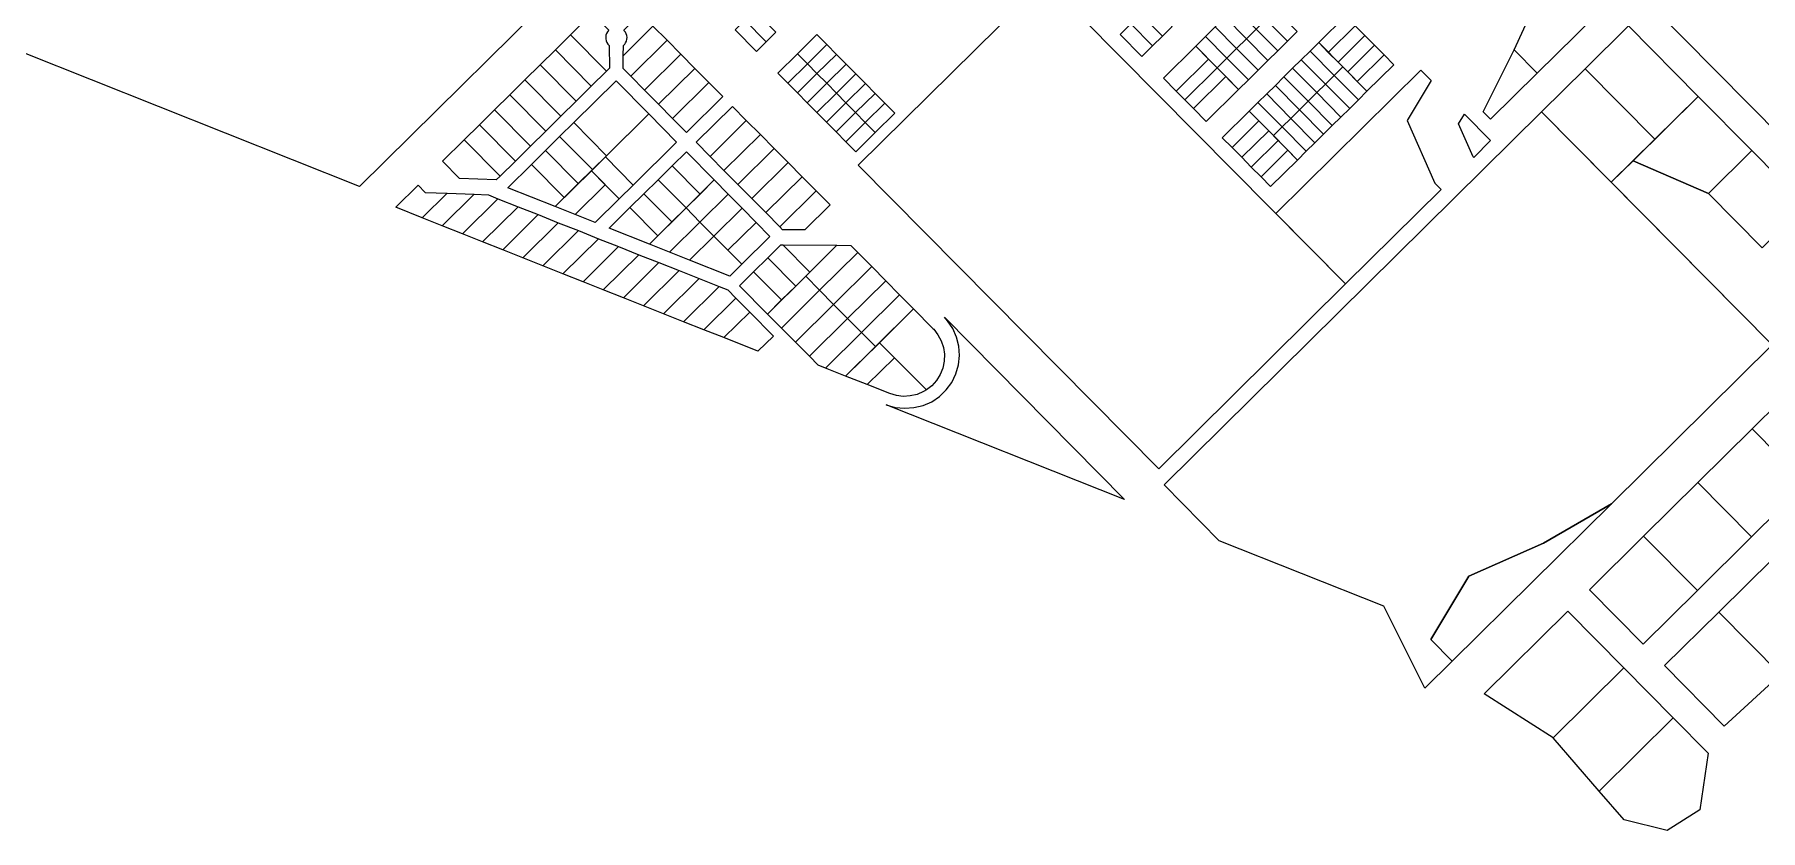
# Model space of a CAD drawing. Header units: metres. Extents: x 5590187 to 5598444, y 6961268 to 6971080.
# Drawn here: x 5594765 to 5595897, y 6965613 to 6966135 of the extents above; entities that cross this region are included whole.
import ezdxf

# ---------------------------------------------------------------- set-up
doc = ezdxf.new("R2010")
doc.units = ezdxf.units.M
doc.layers.add('zz_catastro_fontana', color=7, linetype='Continuous')

msp = doc.modelspace()

# ---------------------------------------------------------------- linework, layer by layer
at = {"layer": 'zz_catastro_fontana'}
for points in [[(5594826.9, 6966490), (5595129.3, 6966184.2), (5594978.3, 6966035), (5594714.7, 6966139.9), (5594595.1, 6966260.7), (5594826.9, 6966490)], [(5595935.8, 6966264.6), (5596087, 6966111.7), (5595975.5, 6966001.4), (5595824.3, 6966154.3), (5595935.8, 6966264.6)], [(5595800.9, 6966159.3), (5595750.3, 6966109.3), (5595735.3, 6966124.5), (5595766.9, 6966193.7), (5595800.9, 6966159.3)], [(5595427.8, 6966170.1), (5595624.7, 6965971), (5595502.2, 6965849.8), (5595305.3, 6966048.9), (5595427.8, 6966170.1)], [(5595141.7, 6966137.5), (5595141.6, 6966137.3), (5595140.8, 6966136.3), (5595140.2, 6966135.3), (5595139.9, 6966134.1), (5595139.7, 6966132.9), (5595139.7, 6966131.7), (5595140, 6966130.5), (5595140.4, 6966129.3), (5595141.1, 6966128.3), (5595141.9, 6966127.4), (5595142.1, 6966112.5), (5595140.2, 6966110.6), (5595116.6, 6966134.4), (5595130.8, 6966148.5), (5595141.7, 6966137.5)], [(5595151.6, 6966137.4), (5595162.7, 6966148.3), (5595170.7, 6966140.1), (5595151.1, 6966120.7), (5595151.3, 6966127.3), (5595152.2, 6966128.2), (5595152.8, 6966129.2), (5595153.3, 6966130.3), (5595153.6, 6966131.5), (5595153.7, 6966132.7), (5595153.5, 6966133.9), (5595153.2, 6966135.1), (5595152.6, 6966136.2), (5595151.9, 6966137.1), (5595151.6, 6966137.4)], [(5595230.9, 6966144.1), (5595237.3, 6966150.4), (5595251.3, 6966136.2), (5595244.9, 6966129.8), (5595230.9, 6966144.1)], [(5595484, 6966141.6), (5595490.4, 6966147.9), (5595504.6, 6966133.5), (5595498.2, 6966127.2), (5595484, 6966141.6)], [(5595490.4, 6966147.9), (5595496.8, 6966154.2), (5595511, 6966139.8), (5595504.6, 6966133.5), (5595490.4, 6966147.9)], [(5595545.7, 6966146), (5595552.1, 6966152.3), (5595566.1, 6966138.1), (5595559.7, 6966131.7), (5595545.7, 6966146)], [(5595572.5, 6966144.4), (5595578.9, 6966150.7), (5595593, 6966136.5), (5595586.6, 6966130.2), (5595572.5, 6966144.4)], [(5595624.8, 6966146.8), (5595631.1, 6966140.4), (5595613.4, 6966122.9), (5595607.1, 6966129.3), (5595624.8, 6966146.8)], [(5595151.1, 6966120.7), (5595170.7, 6966140.1), (5595179.9, 6966130.9), (5595156.1, 6966107.3), (5595151.1, 6966112.4), (5595151.1, 6966120.7)], [(5595224.5, 6966137.7), (5595230.9, 6966144.1), (5595244.9, 6966129.8), (5595238.5, 6966123.5), (5595224.5, 6966137.7)], [(5595477, 6966134.6), (5595484, 6966141.6), (5595498.2, 6966127.2), (5595491.2, 6966120.2), (5595477, 6966134.6)], [(5595532.9, 6966133.3), (5595539.3, 6966139.6), (5595553.3, 6966125.4), (5595546.9, 6966119.1), (5595532.9, 6966133.3)], [(5595539.3, 6966139.6), (5595545.7, 6966146), (5595559.7, 6966131.7), (5595553.3, 6966125.4), (5595539.3, 6966139.6)], [(5595559.7, 6966131.7), (5595566.1, 6966138.1), (5595580.2, 6966123.8), (5595573.8, 6966117.5), (5595559.7, 6966131.7)], [(5595566.1, 6966138.1), (5595572.5, 6966144.4), (5595586.6, 6966130.2), (5595580.2, 6966123.8), (5595566.1, 6966138.1)], [(5595631.1, 6966140.4), (5595637.4, 6966134), (5595619.8, 6966116.5), (5595613.4, 6966122.9), (5595631.1, 6966140.4)], [(5595810.1, 6966140.3), (5595855.8, 6966094), (5595827.4, 6966065.9), (5595781.7, 6966112.1), (5595810.1, 6966140.3)], [(5595106.7, 6966124.6), (5595130.2, 6966100.8), (5595120.3, 6966090.9), (5595096.7, 6966114.7), (5595106.7, 6966124.6)], [(5595116.6, 6966134.4), (5595140.2, 6966110.6), (5595130.2, 6966100.8), (5595106.7, 6966124.6), (5595116.6, 6966134.4)], [(5595179.9, 6966130.9), (5595189, 6966121.7), (5595165.2, 6966098.1), (5595156.1, 6966107.3), (5595179.9, 6966130.9)], [(5595265.4, 6966121.9), (5595278.2, 6966134.6), (5595284.7, 6966128), (5595271.9, 6966115.4), (5595265.4, 6966121.9)], [(5595271.9, 6966115.4), (5595284.7, 6966128), (5595291, 6966121.6), (5595278.2, 6966109), (5595271.9, 6966115.4)], [(5595505.3, 6966106), (5595526.5, 6966127), (5595534.9, 6966118.4), (5595513.7, 6966097.5), (5595505.3, 6966106)], [(5595526.5, 6966127), (5595532.9, 6966133.3), (5595546.9, 6966119.1), (5595540.5, 6966112.7), (5595526.5, 6966127)], [(5595546.9, 6966119.1), (5595553.3, 6966125.4), (5595567.4, 6966111.2), (5595561, 6966104.9), (5595546.9, 6966119.1)], [(5595553.3, 6966125.4), (5595559.7, 6966131.7), (5595573.8, 6966117.5), (5595567.4, 6966111.2), (5595553.3, 6966125.4)], [(5595595.7, 6966118.1), (5595601.4, 6966123.7), (5595617.2, 6966107.7), (5595611.5, 6966102.1), (5595595.7, 6966118.1)], [(5595601.4, 6966123.7), (5595607.1, 6966129.3), (5595622.9, 6966113.3), (5595617.2, 6966107.7), (5595601.4, 6966123.7)], [(5595637.4, 6966134), (5595643.7, 6966127.6), (5595626.1, 6966110.1), (5595619.8, 6966116.5), (5595637.4, 6966134)], [(5595643.7, 6966127.6), (5595650.1, 6966121.2), (5595632.4, 6966103.8), (5595626.1, 6966110.1), (5595643.7, 6966127.6)], [(5595750.3, 6966109.3), (5595719.8, 6966079.1), (5595715, 6966084), (5595735.3, 6966124.5), (5595750.3, 6966109.3)], [(5595096.7, 6966114.7), (5595120.3, 6966090.9), (5595110.3, 6966081.1), (5595086.8, 6966104.9), (5595096.7, 6966114.7)], [(5595189, 6966121.7), (5595198.2, 6966112.4), (5595174.4, 6966088.9), (5595165.2, 6966098.1), (5595189, 6966121.7)], [(5595198.2, 6966112.4), (5595207.3, 6966103.2), (5595183.5, 6966079.6), (5595174.4, 6966088.9), (5595198.2, 6966112.4)], [(5595252.6, 6966109.3), (5595265.4, 6966121.9), (5595271.9, 6966115.4), (5595259.1, 6966102.7), (5595252.6, 6966109.3)], [(5595259.1, 6966102.7), (5595271.9, 6966115.4), (5595278.2, 6966109), (5595265.4, 6966096.3), (5595259.1, 6966102.7)], [(5595278.2, 6966109), (5595291, 6966121.6), (5595297.4, 6966115.2), (5595284.6, 6966102.6), (5595278.2, 6966109)], [(5595284.6, 6966102.6), (5595297.4, 6966115.2), (5595303.7, 6966108.8), (5595290.9, 6966096.2), (5595284.6, 6966102.6)], [(5595513.7, 6966097.5), (5595534.9, 6966118.4), (5595540.5, 6966112.7), (5595519.3, 6966091.8), (5595513.7, 6966097.5)], [(5595525, 6966086.1), (5595519.3, 6966091.8), (5595540.5, 6966112.7), (5595546.2, 6966107.1), (5595525, 6966086.1)], [(5595540.5, 6966112.7), (5595546.9, 6966119.1), (5595561, 6966104.9), (5595554.6, 6966098.5), (5595540.5, 6966112.7)], [(5595584.3, 6966106.8), (5595590, 6966112.5), (5595605.9, 6966096.5), (5595600.2, 6966090.8), (5595584.3, 6966106.8)], [(5595590, 6966112.5), (5595595.7, 6966118.1), (5595611.5, 6966102.1), (5595605.9, 6966096.5), (5595590, 6966112.5)], [(5595617.2, 6966107.7), (5595622.9, 6966113.3), (5595638.7, 6966097.4), (5595633.1, 6966091.7), (5595617.2, 6966107.7)], [(5595650.1, 6966121.2), (5595656.4, 6966114.8), (5595638.7, 6966097.4), (5595632.4, 6966103.8), (5595650.1, 6966121.2)], [(5595781.7, 6966112.1), (5595827.4, 6966065.9), (5595798.9, 6966037.8), (5595753.2, 6966084), (5595781.7, 6966112.1)], [(5595086.8, 6966104.9), (5595110.3, 6966081.1), (5595100.4, 6966071.2), (5595076.8, 6966095.1), (5595086.8, 6966104.9)], [(5595118.8, 6966076.8), (5595146.5, 6966104.2), (5595168, 6966082.5), (5595140.2, 6966055.1), (5595118.8, 6966076.8)], [(5595207.3, 6966103.2), (5595216.5, 6966093.9), (5595192.6, 6966070.4), (5595183.5, 6966079.6), (5595207.3, 6966103.2)], [(5595265.4, 6966096.3), (5595278.2, 6966109), (5595284.6, 6966102.6), (5595271.8, 6966089.9), (5595265.4, 6966096.3)], [(5595271.8, 6966089.9), (5595284.6, 6966102.6), (5595290.9, 6966096.2), (5595278.1, 6966083.5), (5595271.8, 6966089.9)], [(5595290.9, 6966096.2), (5595303.7, 6966108.8), (5595310, 6966102.4), (5595297.2, 6966089.8), (5595290.9, 6966096.2)], [(5595297.2, 6966089.8), (5595310, 6966102.4), (5595316.3, 6966096), (5595303.5, 6966083.4), (5595297.2, 6966089.8)], [(5595533.4, 6966077.6), (5595525, 6966086.1), (5595546.2, 6966107.1), (5595554.6, 6966098.5), (5595533.4, 6966077.6)], [(5595573, 6966095.6), (5595578.7, 6966101.2), (5595594.5, 6966085.2), (5595588.8, 6966079.6), (5595573, 6966095.6)], [(5595578.7, 6966101.2), (5595584.3, 6966106.8), (5595600.2, 6966090.8), (5595594.5, 6966085.2), (5595578.7, 6966101.2)], [(5595680.8, 6966104.4), (5595665.1, 6966078.2), (5595683.2, 6966037.2), (5595687.4, 6966032.9), (5595624.7, 6965971), (5595579, 6966017.2), (5595674.1, 6966111.2), (5595680.8, 6966104.4)], [(5595605.9, 6966096.5), (5595611.5, 6966102.1), (5595627.4, 6966086.1), (5595621.7, 6966080.5), (5595605.9, 6966096.5)], [(5595611.5, 6966102.1), (5595617.2, 6966107.7), (5595633.1, 6966091.7), (5595627.4, 6966086.1), (5595611.5, 6966102.1)], [(5595076.8, 6966095.1), (5595100.4, 6966071.2), (5595090.4, 6966061.4), (5595066.9, 6966085.2), (5595076.8, 6966095.1)], [(5595278.1, 6966083.5), (5595290.9, 6966096.2), (5595297.2, 6966089.8), (5595284.4, 6966077.1), (5595278.1, 6966083.5)], [(5595284.4, 6966077.1), (5595297.2, 6966089.8), (5595303.5, 6966083.4), (5595290.7, 6966070.7), (5595284.4, 6966077.1)], [(5595303.5, 6966083.4), (5595316.3, 6966096), (5595322.7, 6966089.6), (5595309.9, 6966077), (5595303.5, 6966083.4)], [(5595309.9, 6966077), (5595322.7, 6966089.6), (5595329.2, 6966083), (5595316.4, 6966070.4), (5595309.9, 6966077)], [(5595561.6, 6966084.3), (5595567.3, 6966090), (5595583.1, 6966074), (5595577.4, 6966068.3), (5595561.6, 6966084.3)], [(5595567.3, 6966090), (5595573, 6966095.6), (5595588.8, 6966079.6), (5595583.1, 6966074), (5595567.3, 6966090)], [(5595594.5, 6966085.2), (5595600.2, 6966090.8), (5595616, 6966074.9), (5595610.3, 6966069.2), (5595594.5, 6966085.2)], [(5595600.2, 6966090.8), (5595605.9, 6966096.5), (5595621.7, 6966080.5), (5595616, 6966074.9), (5595600.2, 6966090.8)], [(5595813.2, 6966051.8), (5595855.8, 6966094), (5595891, 6966058.5), (5595862.5, 6966030.4), (5595813.2, 6966051.8)], [(5595066.9, 6966085.2), (5595090.4, 6966061.4), (5595080.5, 6966051.6), (5595056.9, 6966075.4), (5595066.9, 6966085.2)], [(5595139.5, 6966054.4), (5595168, 6966082.5), (5595186.2, 6966064), (5595157.8, 6966035.9), (5595139.5, 6966054.4)], [(5595222.8, 6966087.5), (5595231.9, 6966078.3), (5595208.1, 6966054.7), (5595199, 6966064), (5595222.8, 6966087.5)], [(5595231.9, 6966078.3), (5595241.1, 6966069), (5595217.2, 6966045.5), (5595208.1, 6966054.7), (5595231.9, 6966078.3)], [(5595290.7, 6966070.7), (5595303.5, 6966083.4), (5595309.9, 6966077), (5595297.1, 6966064.3), (5595290.7, 6966070.7)], [(5595904.4, 6965931.1), (5595799, 6965826.9), (5595754.4, 6965801), (5595705.4, 6965779.4), (5595680.5, 6965737.8), (5595694.5, 6965723.6), (5595676.7, 6965705.9), (5595649.7, 6965759.7), (5595541.8, 6965802.6), (5595505.7, 6965839.2), (5595753.2, 6966084), (5595904.4, 6965931.1)], [(5595543.9, 6966066.9), (5595561.6, 6966084.3), (5595567.9, 6966077.9), (5595550.3, 6966060.5), (5595543.9, 6966066.9)], [(5595583.1, 6966074), (5595588.8, 6966079.6), (5595604.6, 6966063.6), (5595598.9, 6966058), (5595583.1, 6966074)], [(5595588.8, 6966079.6), (5595594.5, 6966085.2), (5595610.3, 6966069.2), (5595604.6, 6966063.6), (5595588.8, 6966079.6)], [(5595719.8, 6966065), (5595708.7, 6966054), (5595708.4, 6966054.3), (5595698.8, 6966076.1), (5595702.6, 6966082.3), (5595719.8, 6966065)], [(5595056.9, 6966075.4), (5595080.5, 6966051.6), (5595070.5, 6966041.7), (5595046.9, 6966065.5), (5595056.9, 6966075.4)], [(5595100.3, 6966058.5), (5595109.5, 6966067.7), (5595131, 6966046), (5595121.7, 6966036.8), (5595100.3, 6966058.5)], [(5595109.5, 6966067.7), (5595118.8, 6966076.8), (5595140.2, 6966055.1), (5595131, 6966046), (5595109.5, 6966067.7)], [(5595241.1, 6966069), (5595250.2, 6966059.8), (5595226.4, 6966036.2), (5595217.2, 6966045.5), (5595241.1, 6966069)], [(5595297.1, 6966064.3), (5595309.9, 6966077), (5595316.4, 6966070.4), (5595303.6, 6966057.7), (5595297.1, 6966064.3)], [(5595550.3, 6966060.5), (5595567.9, 6966077.9), (5595574.3, 6966071.5), (5595556.6, 6966054.1), (5595550.3, 6966060.5)], [(5595556.6, 6966054.1), (5595574.3, 6966071.5), (5595580.6, 6966065.1), (5595562.9, 6966047.7), (5595556.6, 6966054.1)], [(5595577.4, 6966068.3), (5595583.1, 6966074), (5595598.9, 6966058), (5595593.2, 6966052.3), (5595577.4, 6966068.3)], [(5595068, 6966039.2), (5595043.9, 6966040.2), (5595032.7, 6966051.5), (5595046.9, 6966065.5), (5595070.5, 6966041.7), (5595068, 6966039.2)], [(5595091, 6966049.4), (5595100.3, 6966058.5), (5595121.7, 6966036.8), (5595112.5, 6966027.7), (5595091, 6966049.4)], [(5595192.6, 6966057.6), (5595210.8, 6966039.2), (5595201.6, 6966030), (5595183.3, 6966048.5), (5595192.6, 6966057.6)], [(5595250.2, 6966059.8), (5595259.3, 6966050.6), (5595235.5, 6966027), (5595226.4, 6966036.2), (5595250.2, 6966059.8)], [(5595562.9, 6966047.7), (5595580.6, 6966065.1), (5595586.9, 6966058.7), (5595569.3, 6966041.3), (5595562.9, 6966047.7)], [(5595569.3, 6966041.3), (5595586.9, 6966058.7), (5595593.2, 6966052.3), (5595575.6, 6966034.9), (5595569.3, 6966041.3)], [(5595862.5, 6966030.4), (5595891, 6966058.5), (5595926.1, 6966022.9), (5595897.7, 6965994.8), (5595862.5, 6966030.4)], [(5595075.6, 6966034.1), (5595091, 6966049.4), (5595112.5, 6966027.7), (5595106.5, 6966021.8), (5595075.6, 6966034.1)], [(5595119.7, 6966016.5), (5595106.5, 6966021.8), (5595130.3, 6966045.3), (5595139.4, 6966036), (5595119.7, 6966016.5)], [(5595139.5, 6966054.4), (5595157.8, 6966035.9), (5595148.6, 6966026.8), (5595130.3, 6966045.3), (5595139.5, 6966054.4)], [(5595183.3, 6966048.5), (5595201.6, 6966030), (5595192.4, 6966020.9), (5595174.1, 6966039.4), (5595183.3, 6966048.5)], [(5595259.3, 6966050.6), (5595268.5, 6966041.3), (5595244.7, 6966017.8), (5595235.5, 6966027), (5595259.3, 6966050.6)], [(5595798.9, 6966037.8), (5595813.2, 6966051.8), (5595862.5, 6966030.4), (5595897.7, 6965994.8), (5595911.9, 6966008.9), (5595947.1, 6965973.3), (5595904.4, 6965931.1), (5595798.9, 6966037.8)], [(5595035.7, 6966030.5), (5595019.4, 6966014.4), (5595002.2, 6966021.3), (5595016.8, 6966035.7), (5595021.3, 6966031.1), (5595035.7, 6966030.5)], [(5595132.9, 6966011.3), (5595119.7, 6966016.5), (5595139.4, 6966036), (5595148.6, 6966026.8), (5595132.9, 6966011.3)], [(5595174.1, 6966039.4), (5595192.4, 6966020.9), (5595183.1, 6966011.7), (5595164.8, 6966030.2), (5595174.1, 6966039.4)], [(5595192.4, 6966020.9), (5595210.8, 6966039.2), (5595220, 6966029.9), (5595201.5, 6966011.6), (5595192.4, 6966020.9)], [(5595268.5, 6966041.3), (5595277.6, 6966032.1), (5595253.8, 6966008.5), (5595244.7, 6966017.8), (5595268.5, 6966041.3)], [(5595035.7, 6966030.5), (5595053.5, 6966029.8), (5595032.6, 6966009.2), (5595019.4, 6966014.4), (5595035.7, 6966030.5)], [(5595053.5, 6966029.8), (5595062.9, 6966029.4), (5595069.1, 6966026.9), (5595045.8, 6966003.9), (5595032.6, 6966009.2), (5595053.5, 6966029.8)], [(5595069.1, 6966026.9), (5595082.3, 6966021.7), (5595059, 6965998.7), (5595045.8, 6966003.9), (5595069.1, 6966026.9)], [(5595082.3, 6966021.7), (5595095.5, 6966016.5), (5595072.2, 6965993.4), (5595059, 6965998.7), (5595082.3, 6966021.7)], [(5595164.8, 6966030.2), (5595183.1, 6966011.7), (5595173.9, 6966002.6), (5595155.6, 6966021.1), (5595164.8, 6966030.2)], [(5595201.5, 6966011.6), (5595220, 6966029.9), (5595229.1, 6966020.7), (5595210.6, 6966002.4), (5595201.5, 6966011.6)], [(5595255.7, 6966006.6), (5595253.8, 6966008.5), (5595277.6, 6966032.1), (5595286.8, 6966022.8), (5595270.3, 6966006.6), (5595255.7, 6966006.6)], [(5595095.5, 6966016.5), (5595108.6, 6966011.2), (5595085.4, 6965988.2), (5595072.2, 6965993.4), (5595095.5, 6966016.5)], [(5595108.6, 6966011.2), (5595121.8, 6966006), (5595098.5, 6965982.9), (5595085.4, 6965988.2), (5595108.6, 6966011.2)], [(5595142, 6966007.6), (5595155.6, 6966021.1), (5595173.9, 6966002.6), (5595168.4, 6965997.1), (5595142, 6966007.6)], [(5595168.4, 6965997.1), (5595192.4, 6966020.9), (5595201.5, 6966011.6), (5595181.5, 6965991.9), (5595168.4, 6965997.1)], [(5595181.5, 6965991.9), (5595201.5, 6966011.6), (5595210.6, 6966002.4), (5595194.7, 6965986.7), (5595181.5, 6965991.9)], [(5595210.6, 6966002.4), (5595229.1, 6966020.7), (5595238.3, 6966011.4), (5595219.8, 6965993.1), (5595210.6, 6966002.4)], [(5595219.8, 6965993.1), (5595238.3, 6966011.4), (5595247.4, 6966002.2), (5595228.9, 6965983.9), (5595219.8, 6965993.1)], [(5595121.8, 6966006), (5595135, 6966000.7), (5595111.7, 6965977.7), (5595098.5, 6965982.9), (5595121.8, 6966006)], [(5595135, 6966000.7), (5595148.2, 6965995.5), (5595124.9, 6965972.5), (5595111.7, 6965977.7), (5595135, 6966000.7)], [(5595194.7, 6965986.7), (5595210.6, 6966002.4), (5595228.9, 6965983.9), (5595221.1, 6965976.2), (5595194.7, 6965986.7)], [(5595148.2, 6965995.5), (5595161.4, 6965990.2), (5595138.1, 6965967.2), (5595124.9, 6965972.5), (5595148.2, 6965995.5)], [(5595161.4, 6965990.2), (5595174.6, 6965985), (5595151.3, 6965962), (5595138.1, 6965967.2), (5595161.4, 6965990.2)], [(5595246, 6965988.1), (5595264.3, 6965969.6), (5595255, 6965960.5), (5595236.7, 6965979), (5595246, 6965988.1)], [(5595255.9, 6965996.6), (5595273.5, 6965978.8), (5595264.3, 6965969.6), (5595246, 6965988.1), (5595254.5, 6965996.6), (5595255.9, 6965996.6)], [(5595291.3, 6965996.4), (5595273.5, 6965978.8), (5595255.9, 6965996.6), (5595291.3, 6965996.4)], [(5595300.3, 6965996.3), (5595305, 6965991.6), (5595279.9, 6965966.9), (5595270.8, 6965976.1), (5595291.3, 6965996.4), (5595300.3, 6965996.3)], [(5595305, 6965991.6), (5595314.1, 6965982.4), (5595289.1, 6965957.6), (5595279.9, 6965966.9), (5595305, 6965991.6)], [(5595174.6, 6965985), (5595187.8, 6965979.8), (5595164.5, 6965956.7), (5595151.3, 6965962), (5595174.6, 6965985)], [(5595187.8, 6965979.8), (5595200.9, 6965974.5), (5595177.7, 6965951.5), (5595164.5, 6965956.7), (5595187.8, 6965979.8)], [(5595236.7, 6965979), (5595255, 6965960.5), (5595245.8, 6965951.3), (5595227.5, 6965969.8), (5595236.7, 6965979)], [(5595314.1, 6965982.4), (5595323.3, 6965973.1), (5595298.2, 6965948.4), (5595289.1, 6965957.6), (5595314.1, 6965982.4)], [(5595200.9, 6965974.5), (5595214.1, 6965969.3), (5595190.8, 6965946.2), (5595177.7, 6965951.5), (5595200.9, 6965974.5)], [(5595214.1, 6965969.3), (5595219.7, 6965967.1), (5595225, 6965961.7), (5595204, 6965941), (5595190.8, 6965946.2), (5595214.1, 6965969.3)], [(5595270.8, 6965976.1), (5595279.9, 6965966.9), (5595254.9, 6965942.1), (5595245.8, 6965951.3), (5595270.8, 6965976.1)], [(5595279.9, 6965966.9), (5595289.1, 6965957.6), (5595264.1, 6965932.8), (5595254.9, 6965942.1), (5595279.9, 6965966.9)], [(5595323.3, 6965973.1), (5595332.4, 6965963.9), (5595307.4, 6965939.1), (5595298.2, 6965948.4), (5595323.3, 6965973.1)], [(5595225, 6965961.7), (5595234.1, 6965952.5), (5595217.2, 6965935.8), (5595204, 6965941), (5595225, 6965961.7)], [(5595289.1, 6965957.6), (5595298.2, 6965948.4), (5595273.2, 6965923.6), (5595264.1, 6965932.8), (5595289.1, 6965957.6)], [(5595332.4, 6965963.9), (5595341.5, 6965954.6), (5595316.5, 6965929.9), (5595307.4, 6965939.1), (5595332.4, 6965963.9)], [(5595354.2, 6965941.9), (5595354.7, 6965941.3), (5595357.5, 6965937.7), (5595359.7, 6965933.7), (5595361.1, 6965929.4), (5595361.7, 6965924.9), (5595361.6, 6965920.3), (5595360.6, 6965915.8), (5595358.9, 6965911.6), (5595356.5, 6965907.7), (5595353.5, 6965904.3), (5595349.9, 6965901.5), (5595319.2, 6965932.5), (5595341.5, 6965954.6), (5595354.2, 6965941.9)], [(5595234.1, 6965952.5), (5595249.6, 6965936.8), (5595239.5, 6965926.9), (5595217.2, 6965935.8), (5595234.1, 6965952.5)], [(5595283.8, 6965915.9), (5595278.9, 6965917.8), (5595273.2, 6965923.6), (5595298.2, 6965948.4), (5595307.4, 6965939.1), (5595283.8, 6965915.9)], [(5595323.6, 6965891.8), (5595329.5, 6965890.1), (5595335.7, 6965889.5), (5595341.8, 6965889.9), (5595347.8, 6965891.4), (5595353.4, 6965893.8), (5595358.5, 6965897.3), (5595362.9, 6965901.5), (5595366.5, 6965906.5), (5595369.2, 6965912), (5595370.9, 6965917.9), (5595371.6, 6965924), (5595371.2, 6965930.2), (5595369.7, 6965936.1), (5595367.2, 6965941.7), (5595363.8, 6965946.8), (5595361.7, 6965949.2), (5595479.9, 6965829.7), (5595323.6, 6965891.8)], [(5595297, 6965910.6), (5595283.8, 6965915.9), (5595307.4, 6965939.1), (5595316.5, 6965929.9), (5595297, 6965910.6)], [(5595311.2, 6965905), (5595297, 6965910.6), (5595319.2, 6965932.5), (5595329, 6965922.6), (5595311.2, 6965905)], [(5595349.9, 6965901.5), (5595348, 6965900.4), (5595343.8, 6965898.6), (5595339.4, 6965897.6), (5595334.8, 6965897.3), (5595330.3, 6965897.8), (5595325.9, 6965899.1), (5595311.2, 6965905), (5595329, 6965922.6), (5595349.9, 6965901.5)], [(5595909, 6965893.5), (5595944.2, 6965857.9), (5595926.4, 6965840.4), (5595891.2, 6965875.9), (5595909, 6965893.5)], [(5595926.4, 6965840.4), (5595890.9, 6965805.2), (5595855.7, 6965840.8), (5595891.2, 6965875.9), (5595926.4, 6965840.4)], [(5595890.9, 6965805.2), (5595855.3, 6965770), (5595820.1, 6965805.6), (5595855.7, 6965840.8), (5595890.9, 6965805.2)], [(5595799, 6965826.9), (5595694.5, 6965723.6), (5595680.5, 6965737.8), (5595705.4, 6965779.4), (5595754.4, 6965801), (5595799, 6965826.9)], [(5595855.3, 6965770), (5595819.7, 6965734.9), (5595784.6, 6965770.4), (5595820.1, 6965805.6), (5595855.3, 6965770)], [(5595869.4, 6965755.8), (5595904.9, 6965791), (5595947, 6965748.4), (5595909.7, 6965715), (5595869.4, 6965755.8)], [(5595807.2, 6965719.2), (5595760.8, 6965673.3), (5595715.6, 6965702.2), (5595770.4, 6965756.4), (5595807.2, 6965719.2)], [(5595833.8, 6965720.7), (5595869.4, 6965755.8), (5595909.7, 6965715), (5595872.9, 6965681.1), (5595833.8, 6965720.7)], [(5595839.5, 6965686.5), (5595790.9, 6965638.4), (5595760.8, 6965673.3), (5595807.2, 6965719.2), (5595839.5, 6965686.5)], [(5595790.9, 6965638.4), (5595839.5, 6965686.5), (5595862.3, 6965663.4), (5595857, 6965626.1), (5595835.6, 6965612.6), (5595807.3, 6965619.5), (5595790.9, 6965638.4)]]:
    msp.add_lwpolyline(points, close=True, dxfattribs=at)

doc.saveas('drawing.dxf')
